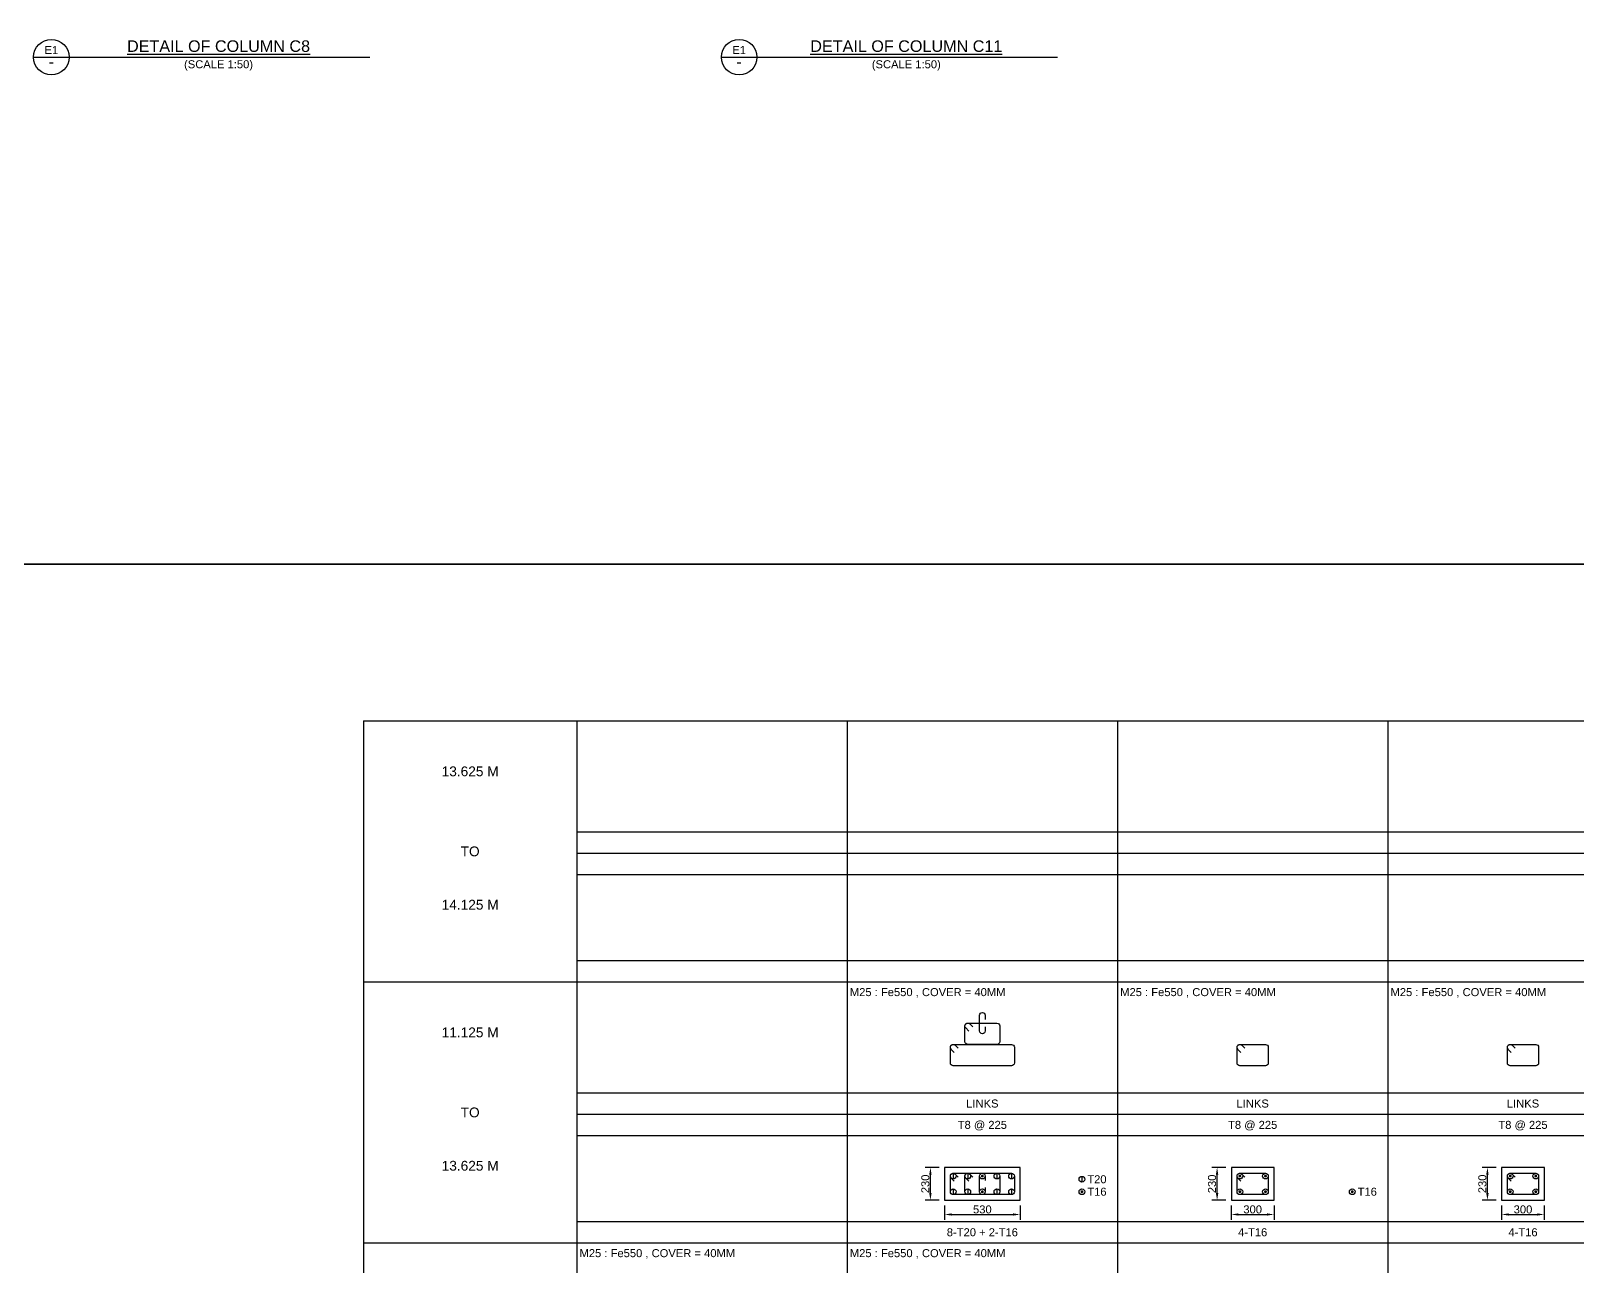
# Model space of a CAD drawing. Header units: inches. Extents: x -816171 to 9366335, y -450961 to 689132.
# Drawn here: x -94501 to -51032, y 12033 to 46763 of the extents above; entities that cross this region are included whole.
import ezdxf
from ezdxf.enums import TextEntityAlignment as Align

# ---------------------------------------------------------------- set-up
doc = ezdxf.new("R2010")
doc.units = ezdxf.units.IN
doc.header["$MEASUREMENT"] = 0
for name, color, linetype in [('colSectionMarkLayer', 5, 'Continuous'), ('Concrete Line', 2, 'Continuous'), ('Dim', 31, 'Continuous'), ('Labels', 4, 'Continuous'), ('Link', 225, 'Continuous'), ('Reinforcement', 130, 'Continuous'), ('Schedule Border', 60, 'Continuous'), ('Schedule Header', 4, 'Continuous'), ('Schedule Line', 60, 'Continuous'), ('Text', 31, 'Continuous'), ('Text_Scale', 31, 'Continuous')]:
    doc.layers.add(name, color=color, linetype=linetype)
doc.styles.add('SC-BBS1', font='SansSerif')
doc.styles.add('SC-COL1', font='SansSerif')
doc.styles.add('SC-COL2', font='SansSerif')
doc.dimstyles.new('ColumnSch', dxfattribs={"dimtxt": 225, "dimasz": 200, "dimexe": 150, "dimexo": 150, "dimgap": 25, "dimtad": 1, "dimtoh": 1, "dimdec": 4, "dimzin": 0, "dimdsep": 46, "dimtxsty": 'SC-COL2', "dimcen": 0.09, "dimclrd": 8, "dimclre": 8, "dimclrt": 31, "dimadec": 0, "dimazin": 0, "dimtfac": 1, "dimtdec": 0, "dimtix": 1, "dimtofl": 0, "dimtmove": 0, "dimatfit": 3, "dimfxl": 1, "dimtolj": 1, "dimtzin": 0, "dimarcsym": 0})

# ---------------------------------------------------------------- blocks, each defined once
blk = doc.blocks.new('*D306')
at = {"layer": 'DEFPOINTS', "color": 0, "transparency": 16777216}
for p in [(-68813, 13884), (-66693, 13884), (-66693, 13484)]:
    blk.add_point(p, dxfattribs=at)
at = {"layer": 'Dim', "color": 8, "lineweight": -2, "transparency": 16777216}
for p, q in [((-68813, 13734), (-68813, 13334)), ((-68613, 13484), (-66893, 13484)), ((-66693, 13734), (-66693, 13334))]:
    blk.add_line(p, q, dxfattribs=at)
at = {"layer": 'Dim', "color": 8, "transparency": 16777216}
for points in [[(-68613, 13517), (-68613, 13451), (-68813, 13484)], [(-66893, 13517), (-66893, 13451), (-66693, 13484)]]:
    blk.add_solid(points, dxfattribs=at)
at = {"layer": 'Dim', "color": 31, "transparency": 16777216, "insert": (-67753, 13625), "char_height": 225, "attachment_point": 5, "style": 'SC-COL2'}
blk.add_mtext('\\A1;530', dxfattribs=at)
blk = doc.blocks.new('*D307')
at = {"layer": 'DEFPOINTS', "color": 0, "transparency": 16777216}
for p in [(-69213, 14804), (-68813, 14804), (-68813, 13884)]:
    blk.add_point(p, dxfattribs=at)
at = {"layer": 'Dim', "color": 8, "lineweight": -2, "transparency": 16777216}
for p, q in [((-68963, 14804), (-69363, 14804)), ((-69213, 14084), (-69213, 14604)), ((-68963, 13884), (-69363, 13884))]:
    blk.add_line(p, q, dxfattribs=at)
at = {"layer": 'Dim', "color": 8, "transparency": 16777216}
for points in [[(-69246, 14604), (-69179, 14604), (-69213, 14804)], [(-69246, 14084), (-69179, 14084), (-69213, 13884)]]:
    blk.add_solid(points, dxfattribs=at)
at = {"layer": 'Dim', "color": 31, "transparency": 16777216, "insert": (-69354, 14344), "char_height": 225, "attachment_point": 5, "rotation": 90, "style": 'SC-COL2'}
blk.add_mtext('\\A1;230', dxfattribs=at)
blk = doc.blocks.new('*D298')
at = {"layer": 'DEFPOINTS', "color": 0, "transparency": 16777216}
for p in [(-60753, 13884), (-59553, 13884), (-59553, 13484)]:
    blk.add_point(p, dxfattribs=at)
at = {"layer": 'Dim', "color": 8, "lineweight": -2, "transparency": 16777216}
for p, q in [((-60753, 13734), (-60753, 13334)), ((-60553, 13484), (-59753, 13484)), ((-59553, 13734), (-59553, 13334))]:
    blk.add_line(p, q, dxfattribs=at)
at = {"layer": 'Dim', "color": 8, "transparency": 16777216}
for points in [[(-60553, 13517), (-60553, 13451), (-60753, 13484)], [(-59753, 13517), (-59753, 13451), (-59553, 13484)]]:
    blk.add_solid(points, dxfattribs=at)
at = {"layer": 'Dim', "color": 31, "transparency": 16777216, "insert": (-60153, 13625), "char_height": 225, "attachment_point": 5, "style": 'SC-COL2'}
blk.add_mtext('\\A1;300', dxfattribs=at)
blk = doc.blocks.new('*D299')
at = {"layer": 'DEFPOINTS', "color": 0, "transparency": 16777216}
for p in [(-61153, 14804), (-60753, 14804), (-60753, 13884)]:
    blk.add_point(p, dxfattribs=at)
at = {"layer": 'Dim', "color": 8, "lineweight": -2, "transparency": 16777216}
for p, q in [((-60903, 14804), (-61303, 14804)), ((-61153, 14084), (-61153, 14604)), ((-60903, 13884), (-61303, 13884))]:
    blk.add_line(p, q, dxfattribs=at)
at = {"layer": 'Dim', "color": 8, "transparency": 16777216}
for points in [[(-61186, 14604), (-61119, 14604), (-61153, 14804)], [(-61186, 14084), (-61119, 14084), (-61153, 13884)]]:
    blk.add_solid(points, dxfattribs=at)
at = {"layer": 'Dim', "color": 31, "transparency": 16777216, "insert": (-61294, 14344), "char_height": 225, "attachment_point": 5, "rotation": 90, "style": 'SC-COL2'}
blk.add_mtext('\\A1;230', dxfattribs=at)
blk = doc.blocks.new('*D300')
at = {"layer": 'DEFPOINTS', "color": 0, "transparency": 16777216}
for p in [(-53153, 13884), (-51953, 13884), (-51953, 13484)]:
    blk.add_point(p, dxfattribs=at)
at = {"layer": 'Dim', "color": 8, "lineweight": -2, "transparency": 16777216}
for p, q in [((-53153, 13734), (-53153, 13334)), ((-52953, 13484), (-52153, 13484)), ((-51953, 13734), (-51953, 13334))]:
    blk.add_line(p, q, dxfattribs=at)
at = {"layer": 'Dim', "color": 8, "transparency": 16777216}
for points in [[(-52953, 13517), (-52953, 13451), (-53153, 13484)], [(-52153, 13517), (-52153, 13451), (-51953, 13484)]]:
    blk.add_solid(points, dxfattribs=at)
at = {"layer": 'Dim', "color": 31, "transparency": 16777216, "insert": (-52553, 13625), "char_height": 225, "attachment_point": 5, "style": 'SC-COL2'}
blk.add_mtext('\\A1;300', dxfattribs=at)
blk = doc.blocks.new('*D301')
at = {"layer": 'DEFPOINTS', "color": 0, "transparency": 16777216}
for p in [(-53553, 14804), (-53153, 14804), (-53153, 13884)]:
    blk.add_point(p, dxfattribs=at)
at = {"layer": 'Dim', "color": 8, "lineweight": -2, "transparency": 16777216}
for p, q in [((-53303, 14804), (-53703, 14804)), ((-53553, 14084), (-53553, 14604)), ((-53303, 13884), (-53703, 13884))]:
    blk.add_line(p, q, dxfattribs=at)
at = {"layer": 'Dim', "color": 8, "transparency": 16777216}
for points in [[(-53586, 14604), (-53519, 14604), (-53553, 14804)], [(-53586, 14084), (-53519, 14084), (-53553, 13884)]]:
    blk.add_solid(points, dxfattribs=at)
at = {"layer": 'Dim', "color": 31, "transparency": 16777216, "insert": (-53694, 14344), "char_height": 225, "attachment_point": 5, "rotation": 90, "style": 'SC-COL2'}
blk.add_mtext('\\A1;230', dxfattribs=at)

msp = doc.modelspace()

# ---------------------------------------------------------------- linework, layer by layer
for points in [[(-95907.23439, 86049.11051), (-10397.00069, 86049.11051), (-10397.00069, 31770.64531), (-95907.23439, 31770.64531)], [(-95907.23439, 31770.64531), (-10397.00069, 31770.64531), (-10397.00069, -22507.8199), (-95907.23439, -22507.8199)]]:
    msp.add_lwpolyline(points)
at = {"layer": 'colSectionMarkLayer'}
for p, q in [((-94426.34641, 46025.59386), (-84976.34641, 46025.59386)), ((-75090.62799, 46025.59386), (-65640.62799, 46025.59386))]:
    msp.add_line(p, q, dxfattribs=at)
for centre in [(-93926.34641, 46025.59386), (-74590.62799, 46025.59386)]:
    msp.add_circle(centre, 500, dxfattribs=at)
at = {"layer": 'Concrete Line'}
for points in [[(-66692.59089, 14803.89596), (-68812.59089, 14803.89596)], [(-68812.59089, 14803.89596), (-68812.59089, 13883.89596)], [(-66692.59089, 13883.89596), (-66692.59089, 14803.89596)], [(-59552.59089, 14803.89596), (-60752.59089, 14803.89596)], [(-60752.59089, 14803.89596), (-60752.59089, 13883.89596)], [(-59552.59089, 13883.89596), (-59552.59089, 14803.89596)], [(-51952.59089, 14803.89596), (-53152.59089, 14803.89596)], [(-53152.59089, 14803.89596), (-53152.59089, 13883.89596)], [(-51952.59089, 13883.89596), (-51952.59089, 14803.89596)], [(-68812.59089, 13883.89596), (-66692.59089, 13883.89596)], [(-60752.59089, 13883.89596), (-59552.59089, 13883.89596)], [(-53152.59089, 13883.89596), (-51952.59089, 13883.89596)]]:
    msp.add_lwpolyline(points, dxfattribs=at)
at = {"layer": 'Link'}
for points in [[(-67672.59089, 18763.89596), (-67672.59089, 18643.89596, -1), (-67832.59089, 18643.89596), (-67832.59089, 19083.89596, -1), (-67672.59089, 19083.89596), (-67672.59089, 18963.89596)], [(-68134.30688, 18642.47456), (-68219.15954, 18727.32752, -0.6681779738), (-68162.59089, 18863.89596), (-67342.59089, 18863.89596, -0.4142135624), (-67262.59089, 18783.89596), (-67262.59089, 18343.89596, -0.4142135624), (-67342.59089, 18263.89596), (-68162.59089, 18263.89596, -0.4142135624), (-68242.59089, 18343.89596), (-68242.59089, 18783.89596, -0.6681793021), (-68106.02225, 18840.4644), (-68021.16959, 18755.61143)], [(-68544.30688, 18042.47456), (-68629.15954, 18127.32752, -0.6681779738), (-68572.59089, 18263.89596), (-66932.59089, 18263.89596, -0.4142135624), (-66852.59089, 18183.89596), (-66852.59089, 17743.89596, -0.4142135624), (-66932.59089, 17663.89596), (-68572.59089, 17663.89596, -0.4142135624), (-68652.59089, 17743.89596), (-68652.59089, 18183.89596, -0.6681793021), (-68516.02225, 18240.4644), (-68431.16959, 18155.61143)], [(-60484.30688, 18042.47456), (-60569.15954, 18127.32752, -0.6681779738), (-60512.59089, 18263.89596), (-59792.59089, 18263.89596, -0.4142135624), (-59712.59089, 18183.89596), (-59712.59089, 17743.89596, -0.4142135624), (-59792.59089, 17663.89596), (-60512.59089, 17663.89596, -0.4142135624), (-60592.59089, 17743.89596), (-60592.59089, 18183.89596, -0.6681793021), (-60456.02225, 18240.4644), (-60371.16959, 18155.61143)], [(-52884.30688, 18042.47456), (-52969.15954, 18127.32752, -0.6681779738), (-52912.59089, 18263.89596), (-52192.59089, 18263.89596, -0.4142135624), (-52112.59089, 18183.89596), (-52112.59089, 17743.89596, -0.4142135624), (-52192.59089, 17663.89596), (-52912.59089, 17663.89596, -0.4142135624), (-52992.59089, 17743.89596), (-52992.59089, 18183.89596, -0.6681793021), (-52856.02225, 18240.4644), (-52771.16959, 18155.61143)], [(-68544.30688, 14422.47456), (-68629.15954, 14507.32752, -0.6681779738), (-68572.59089, 14643.89596), (-66932.59089, 14643.89596, -0.4142135624), (-66852.59089, 14563.89596), (-66852.59089, 14123.89596, -0.4142135624), (-66932.59089, 14043.89596), (-68572.59089, 14043.89596, -0.4142135624), (-68652.59089, 14123.89596), (-68652.59089, 14563.89596, -0.6681793021), (-68516.02225, 14620.4644), (-68431.16959, 14535.61143)], [(-68134.30688, 14422.47456), (-68219.15954, 14507.32752, -0.6681779738), (-68162.59089, 14643.89596), (-67342.59089, 14643.89596, -0.4142135624), (-67262.59089, 14563.89596), (-67262.59089, 14123.89596, -0.4142135624), (-67342.59089, 14043.89596), (-68162.59089, 14043.89596, -0.4142135624), (-68242.59089, 14123.89596), (-68242.59089, 14563.89596, -0.6681793021), (-68106.02225, 14620.4644), (-68021.16959, 14535.61143)], [(-67672.59089, 14243.89596), (-67672.59089, 14123.89596, -1), (-67832.59089, 14123.89596), (-67832.59089, 14563.89596, -1), (-67672.59089, 14563.89596), (-67672.59089, 14443.89596)], [(-60484.30688, 14422.47456), (-60569.15954, 14507.32752, -0.6681779738), (-60512.59089, 14643.89596), (-59792.59089, 14643.89596, -0.4142135624), (-59712.59089, 14563.89596), (-59712.59089, 14123.89596, -0.4142135624), (-59792.59089, 14043.89596), (-60512.59089, 14043.89596, -0.4142135624), (-60592.59089, 14123.89596), (-60592.59089, 14563.89596, -0.6681793021), (-60456.02225, 14620.4644), (-60371.16959, 14535.61143)], [(-52884.30688, 14422.47456), (-52969.15954, 14507.32752, -0.6681779738), (-52912.59089, 14643.89596), (-52192.59089, 14643.89596, -0.4142135624), (-52112.59089, 14563.89596), (-52112.59089, 14123.89596, -0.4142135624), (-52192.59089, 14043.89596), (-52912.59089, 14043.89596, -0.4142135624), (-52992.59089, 14123.89596), (-52992.59089, 14563.89596, -0.6681793021), (-52856.02225, 14620.4644), (-52771.16959, 14535.61143)]]:
    msp.add_lwpolyline(points, format="xyb", dxfattribs=at)
at = {"layer": 'Reinforcement', "color": 130}
for points in [[(-68572.59089, 14643.89596), (-68572.59089, 14483.89596)], [(-68162.59089, 14643.89596), (-68162.59089, 14483.89596)], [(-67342.59089, 14643.89596), (-67342.59089, 14483.89596)], [(-66932.59089, 14643.89596), (-66932.59089, 14483.89596)], [(-64952.59089, 14553.89596), (-64952.59089, 14393.89596)], [(-68572.59089, 14203.89596), (-68572.59089, 14043.89596)], [(-68162.59089, 14203.89596), (-68162.59089, 14043.89596)], [(-67342.59089, 14203.89596), (-67342.59089, 14043.89596)], [(-66932.59089, 14203.89596), (-66932.59089, 14043.89596)]]:
    msp.add_lwpolyline(points, dxfattribs=at)
at = {"layer": 'Reinforcement', "color": 130, "const_width": 40}
for points in [[(-67772.59089, 14563.89596, 1), (-67732.59089, 14563.89596, 1)], [(-60532.59089, 14563.89596, 1), (-60492.59089, 14563.89596, 1)], [(-59812.59089, 14563.89596, 1), (-59772.59089, 14563.89596, 1)], [(-52932.59089, 14563.89596, 1), (-52892.59089, 14563.89596, 1)], [(-52212.59089, 14563.89596, 1), (-52172.59089, 14563.89596, 1)], [(-67772.59089, 14123.89596, 1), (-67732.59089, 14123.89596, 1)], [(-64972.59089, 14123.89596, 1), (-64932.59089, 14123.89596, 1)], [(-60532.59089, 14123.89596, 1), (-60492.59089, 14123.89596, 1)], [(-59812.59089, 14123.89596, 1), (-59772.59089, 14123.89596, 1)], [(-57372.59089, 14123.89596, 1), (-57332.59089, 14123.89596, 1)], [(-52932.59089, 14123.89596, 1), (-52892.59089, 14123.89596, 1)], [(-52212.59089, 14123.89596, 1), (-52172.59089, 14123.89596, 1)]]:
    msp.add_lwpolyline(points, format="xyb", close=True, dxfattribs=at)
at = {"layer": 'Reinforcement', "color": 130}
for centre in [(-68572.59089, 14563.89596), (-68162.59089, 14563.89596), (-67752.59089, 14563.89596), (-67342.59089, 14563.89596), (-66932.59089, 14563.89596), (-64952.59089, 14473.89596), (-60512.59089, 14563.89596), (-59792.59089, 14563.89596), (-52912.59089, 14563.89596), (-52192.59089, 14563.89596), (-68572.59089, 14123.89596), (-68162.59089, 14123.89596), (-67752.59089, 14123.89596), (-67342.59089, 14123.89596), (-66932.59089, 14123.89596), (-64952.59089, 14123.89596), (-60512.59089, 14123.89596), (-59792.59089, 14123.89596), (-57352.59089, 14123.89596), (-52912.59089, 14123.89596), (-52192.59089, 14123.89596)]:
    msp.add_circle(centre, 80, dxfattribs=at)
at = {"layer": 'Schedule Border'}
for p, q in [((-85152.59089, 27363.89596), (-33552.59089, 27363.89596)), ((-85152.59089, 27363.89596), (-85152.59089, -17876.10404)), ((-79152.59089, 27363.89596), (-79152.59089, -17876.10404)), ((-85152.59089, 20023.89596), (-33552.59089, 20023.89596)), ((-85152.59089, 12683.89596), (-33552.59089, 12683.89596))]:
    msp.add_line(p, q, dxfattribs=at)
at = {"layer": 'Schedule Line'}
for p, q in [((-71552.59089, 27363.89596), (-71552.59089, -17876.10404)), ((-63952.59089, 27363.89596), (-63952.59089, -17876.10404)), ((-56352.59089, 27363.89596), (-56352.59089, -17876.10404)), ((-79152.59089, 24243.89596), (-33552.59089, 24243.89596)), ((-79152.59089, 23643.89596), (-33552.59089, 23643.89596)), ((-79152.59089, 23043.89596), (-33552.59089, 23043.89596)), ((-79152.59089, 20623.89596), (-33552.59089, 20623.89596)), ((-79152.59089, 16903.89596), (-33552.59089, 16903.89596)), ((-79152.59089, 16303.89596), (-33552.59089, 16303.89596)), ((-79152.59089, 15703.89596), (-33552.59089, 15703.89596)), ((-79152.59089, 13283.89596), (-33552.59089, 13283.89596))]:
    msp.add_line(p, q, dxfattribs=at)

# ---------------------------------------------------------------- texts
at = {"layer": 'Labels', "style": 'SC-BBS1'}
for s, height, p in [('E1', 225, (-93926.34641, 46045.59386)), ('%%uDETAIL OF COLUMN C8', 325, (-89226.34641, 46075.59386)), ('E1', 225, (-74590.62799, 46045.59386)), ('%%uDETAIL OF COLUMN C11', 325, (-69890.62799, 46075.59386))]:
    msp.add_text(s, height=height, dxfattribs=at).set_placement(p, align=Align.BOTTOM_CENTER)
for p in [(-93926.34641, 45900.59386), (-74590.62799, 45900.59386)]:
    msp.add_text('-', height=325, dxfattribs=at).set_placement(p, align=Align.MIDDLE_CENTER)
at = {"layer": 'Schedule Header', "style": 'SC-COL2'}
for s, p in [('13.625 M', (-82152.59089, 25943.89596)), ('TO', (-82152.59089, 23693.89596)), ('14.125 M', (-82152.59089, 22193.89596)), ('11.125 M', (-82152.59089, 18603.89596)), ('TO', (-82152.59089, 16353.89596)), ('13.625 M', (-82152.59089, 14853.89596))]:
    msp.add_text(s, height=275, dxfattribs=at).set_placement(p, align=Align.MIDDLE_CENTER)
at = {"layer": 'Text', "style": 'SC-COL1'}
for p in [(-71477.59089, 19623.89596), (-63877.59089, 19623.89596), (-56277.59089, 19623.89596), (-79077.59089, 12283.89596), (-71477.59089, 12283.89596)]:
    msp.add_text('M25 : Fe550 , COVER = 40MM', height=225, dxfattribs=at).set_placement(p)
for s, p in [('LINKS', (-67752.59089, 16603.89596)), ('LINKS', (-60152.59089, 16603.89596)), ('LINKS', (-52552.59089, 16603.89596)), ('T8 @ 225', (-67752.59089, 16003.89596)), ('T8 @ 225', (-60152.59089, 16003.89596)), ('T8 @ 225', (-52552.59089, 16003.89596)), ('8-T20 + 2-T16', (-67752.59089, 12983.89596)), ('4-T16', (-60152.59089, 12983.89596)), ('4-T16', (-52552.59089, 12983.89596))]:
    msp.add_text(s, height=225, dxfattribs=at).set_placement(p, align=Align.MIDDLE_CENTER)
for s, p in [('T20', (-64802.59089, 14473.89596)), ('T16', (-64802.59089, 14123.89596)), ('T16', (-57202.59089, 14123.89596))]:
    msp.add_text(s, height=225, dxfattribs=at).set_placement(p, align=Align.MIDDLE_LEFT)
at = {"layer": 'Text_Scale', "style": 'SC-BBS1'}
for p in [(-89226.34641, 45645.59386), (-69890.62799, 45645.59386)]:
    msp.add_text('(SCALE 1:50)', height=225, dxfattribs=at).set_placement(p, align=Align.BOTTOM_CENTER)

# ---------------------------------------------------------------- dimensions: what is measured, and where the dimension line sits
at = {"layer": 'Dim'}
for p1, p2, distance, text, picture, middle in [((-68812.59089, 13883.89596), (-68812.59089, 14803.89596), 400, '230', '*D307', (-69353.64028, 14343.89596)), ((-60752.59089, 13883.89596), (-60752.59089, 14803.89596), 400, '230', '*D299', (-61293.64028, 14343.89596)), ((-53152.59089, 13883.89596), (-53152.59089, 14803.89596), 400, '230', '*D301', (-53693.64028, 14343.89596)), ((-68812.59089, 13883.89596), (-66692.59089, 13883.89596), -400, '530', '*D306', (-67752.59089, 13624.94535)), ((-60752.59089, 13883.89596), (-59552.59089, 13883.89596), -400, '300', '*D298', (-60152.59089, 13624.94535)), ((-53152.59089, 13883.89596), (-51952.59089, 13883.89596), -400, '300', '*D300', (-52552.59089, 13624.94535))]:
    dim = msp.add_aligned_dim(p1=p1, p2=p2, distance=distance, text=text, dimstyle='ColumnSch', override={"dimtofl": 1}, dxfattribs=at)
    dim.commit()
    dim.dimension.update_dxf_attribs({"geometry": picture, "text_midpoint": middle})

doc.saveas('drawing.dxf')
